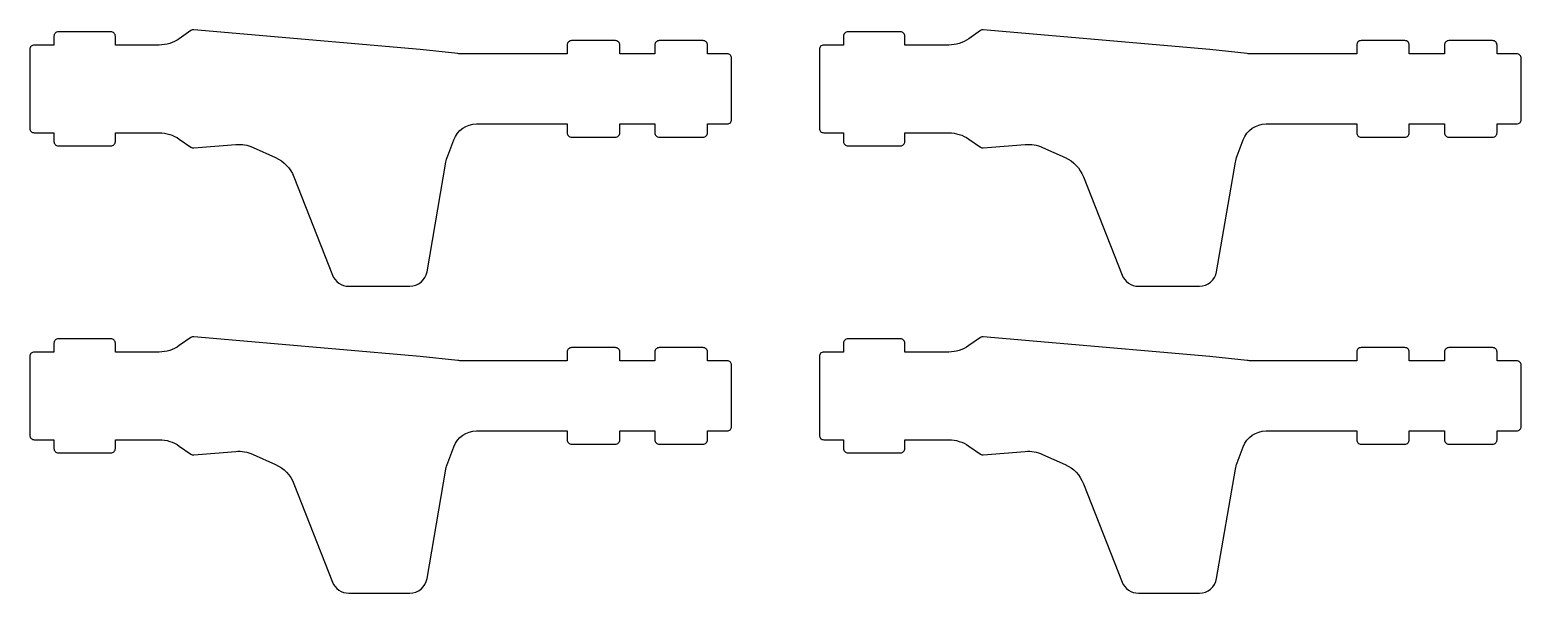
# Model space of a CAD drawing. Header units: millimetres. Extents: x 10 to 350, y 10 to 138.
import ezdxf

# ---------------------------------------------------------------- set-up
doc = ezdxf.new("R2010")
doc.units = ezdxf.units.MM
doc.layers.add('DECOUPE', color=1, linetype='Continuous')

msp = doc.modelspace()

# ---------------------------------------------------------------- linework, layer by layer
at = {"layer": 'DECOUPE'}
for points in [[(10, 134), (10, 116, 0.414214), (11, 115), (15.5, 115), (15.5, 113, 0.414214), (16.5, 112), (28.5, 112, 0.414214), (29.5, 113), (29.5, 115), (39.48, 115, -0.153879), (44.07, 113.55), (46.7, 111.71, 0.175228), (47.36, 111.53), (56.94, 112.33, -0.127178), (60.89, 111.65), (66.03, 109.34, -0.19585), (70.19, 104.97), (79, 82.54, 0.308368), (82.73, 80), (96.63, 80, 0.365046), (100.57, 83.32), (104.87, 108.26, -0.047044), (105.26, 109.71), (106.65, 113.4, -0.312633), (111.84, 117), (132.5, 117), (132.5, 115, 0.414214), (133.5, 114), (143.5, 114, 0.414214), (144.5, 115), (144.5, 117), (152.5, 117), (152.5, 115, 0.414214), (153.5, 114), (163.5, 114, 0.414214), (164.5, 115), (164.5, 117), (169, 117, 0.414214), (170, 118), (170, 132, 0.414214), (169, 133), (164.5, 133), (164.5, 135, 0.414214), (163.5, 136), (153.5, 136, 0.414214), (152.5, 135), (152.5, 133), (144.5, 133), (144.5, 135, 0.414214), (143.5, 136), (133.5, 136, 0.414214), (132.5, 135), (132.5, 133), (108.44, 133, -0.027671), (107.56, 133.05), (99.01, 134, 0.006084), (98.99, 134), (47.36, 138.47, 0.176048), (46.7, 138.29), (44.07, 136.45, -0.153879), (39.48, 135), (29.5, 135), (29.5, 137, 0.414214), (28.5, 138), (16.5, 138, 0.414214), (15.5, 137), (15.5, 135), (11, 135, 0.414214)], [(190, 134), (190, 116, 0.414214), (191, 115), (195.5, 115), (195.5, 113, 0.414214), (196.5, 112), (208.5, 112, 0.414214), (209.5, 113), (209.5, 115), (219.48, 115, -0.153879), (224.07, 113.55), (226.7, 111.71, 0.175228), (227.36, 111.53), (236.94, 112.33, -0.127178), (240.89, 111.65), (246.03, 109.34, -0.19585), (250.19, 104.97), (259, 82.54, 0.308368), (262.73, 80), (276.63, 80, 0.365046), (280.57, 83.32), (284.87, 108.26, -0.047044), (285.26, 109.71), (286.65, 113.4, -0.312633), (291.84, 117), (312.5, 117), (312.5, 115, 0.414214), (313.5, 114), (323.5, 114, 0.414214), (324.5, 115), (324.5, 117), (332.5, 117), (332.5, 115, 0.414214), (333.5, 114), (343.5, 114, 0.414214), (344.5, 115), (344.5, 117), (349, 117, 0.414214), (350, 118), (350, 132, 0.414214), (349, 133), (344.5, 133), (344.5, 135, 0.414214), (343.5, 136), (333.5, 136, 0.414214), (332.5, 135), (332.5, 133), (324.5, 133), (324.5, 135, 0.414214), (323.5, 136), (313.5, 136, 0.414214), (312.5, 135), (312.5, 133), (288.44, 133, -0.027671), (287.56, 133.05), (279.01, 134, 0.006084), (278.99, 134), (227.36, 138.47, 0.176048), (226.7, 138.29), (224.07, 136.45, -0.153879), (219.48, 135), (209.5, 135), (209.5, 137, 0.414214), (208.5, 138), (196.5, 138, 0.414214), (195.5, 137), (195.5, 135), (191, 135, 0.414214)], [(10, 64), (10, 46, 0.414214), (11, 45), (15.5, 45), (15.5, 43, 0.414214), (16.5, 42), (28.5, 42, 0.414214), (29.5, 43), (29.5, 45), (39.48, 45, -0.153879), (44.07, 43.55), (46.7, 41.71, 0.175228), (47.36, 41.53), (56.94, 42.33, -0.127178), (60.89, 41.65), (66.03, 39.34, -0.19585), (70.19, 34.97), (79, 12.54, 0.308368), (82.73, 10), (96.63, 10, 0.365046), (100.57, 13.32), (104.87, 38.26, -0.047044), (105.26, 39.71), (106.65, 43.4, -0.312633), (111.84, 47), (132.5, 47), (132.5, 45, 0.414214), (133.5, 44), (143.5, 44, 0.414214), (144.5, 45), (144.5, 47), (152.5, 47), (152.5, 45, 0.414214), (153.5, 44), (163.5, 44, 0.414214), (164.5, 45), (164.5, 47), (169, 47, 0.414214), (170, 48), (170, 62, 0.414214), (169, 63), (164.5, 63), (164.5, 65, 0.414214), (163.5, 66), (153.5, 66, 0.414214), (152.5, 65), (152.5, 63), (144.5, 63), (144.5, 65, 0.414214), (143.5, 66), (133.5, 66, 0.414214), (132.5, 65), (132.5, 63), (108.44, 63, -0.027671), (107.56, 63.05), (99.01, 64, 0.006084), (98.99, 64), (47.36, 68.47, 0.176048), (46.7, 68.29), (44.07, 66.45, -0.153879), (39.48, 65), (29.5, 65), (29.5, 67, 0.414214), (28.5, 68), (16.5, 68, 0.414214), (15.5, 67), (15.5, 65), (11, 65, 0.414214)], [(190, 64), (190, 46, 0.414214), (191, 45), (195.5, 45), (195.5, 43, 0.414214), (196.5, 42), (208.5, 42, 0.414214), (209.5, 43), (209.5, 45), (219.48, 45, -0.153879), (224.07, 43.55), (226.7, 41.71, 0.175228), (227.36, 41.53), (236.94, 42.33, -0.127178), (240.89, 41.65), (246.03, 39.34, -0.19585), (250.19, 34.97), (259, 12.54, 0.308368), (262.73, 10), (276.63, 10, 0.365046), (280.57, 13.32), (284.87, 38.26, -0.047044), (285.26, 39.71), (286.65, 43.4, -0.312633), (291.84, 47), (312.5, 47), (312.5, 45, 0.414214), (313.5, 44), (323.5, 44, 0.414214), (324.5, 45), (324.5, 47), (332.5, 47), (332.5, 45, 0.414214), (333.5, 44), (343.5, 44, 0.414214), (344.5, 45), (344.5, 47), (349, 47, 0.414214), (350, 48), (350, 62, 0.414214), (349, 63), (344.5, 63), (344.5, 65, 0.414214), (343.5, 66), (333.5, 66, 0.414214), (332.5, 65), (332.5, 63), (324.5, 63), (324.5, 65, 0.414214), (323.5, 66), (313.5, 66, 0.414214), (312.5, 65), (312.5, 63), (288.44, 63, -0.027671), (287.56, 63.05), (279.01, 64, 0.006084), (278.99, 64), (227.36, 68.47, 0.176048), (226.7, 68.29), (224.07, 66.45, -0.153879), (219.48, 65), (209.5, 65), (209.5, 67, 0.414214), (208.5, 68), (196.5, 68, 0.414214), (195.5, 67), (195.5, 65), (191, 65, 0.414214)]]:
    msp.add_lwpolyline(points, format="xyb", close=True, dxfattribs=at)

doc.saveas('drawing.dxf')
